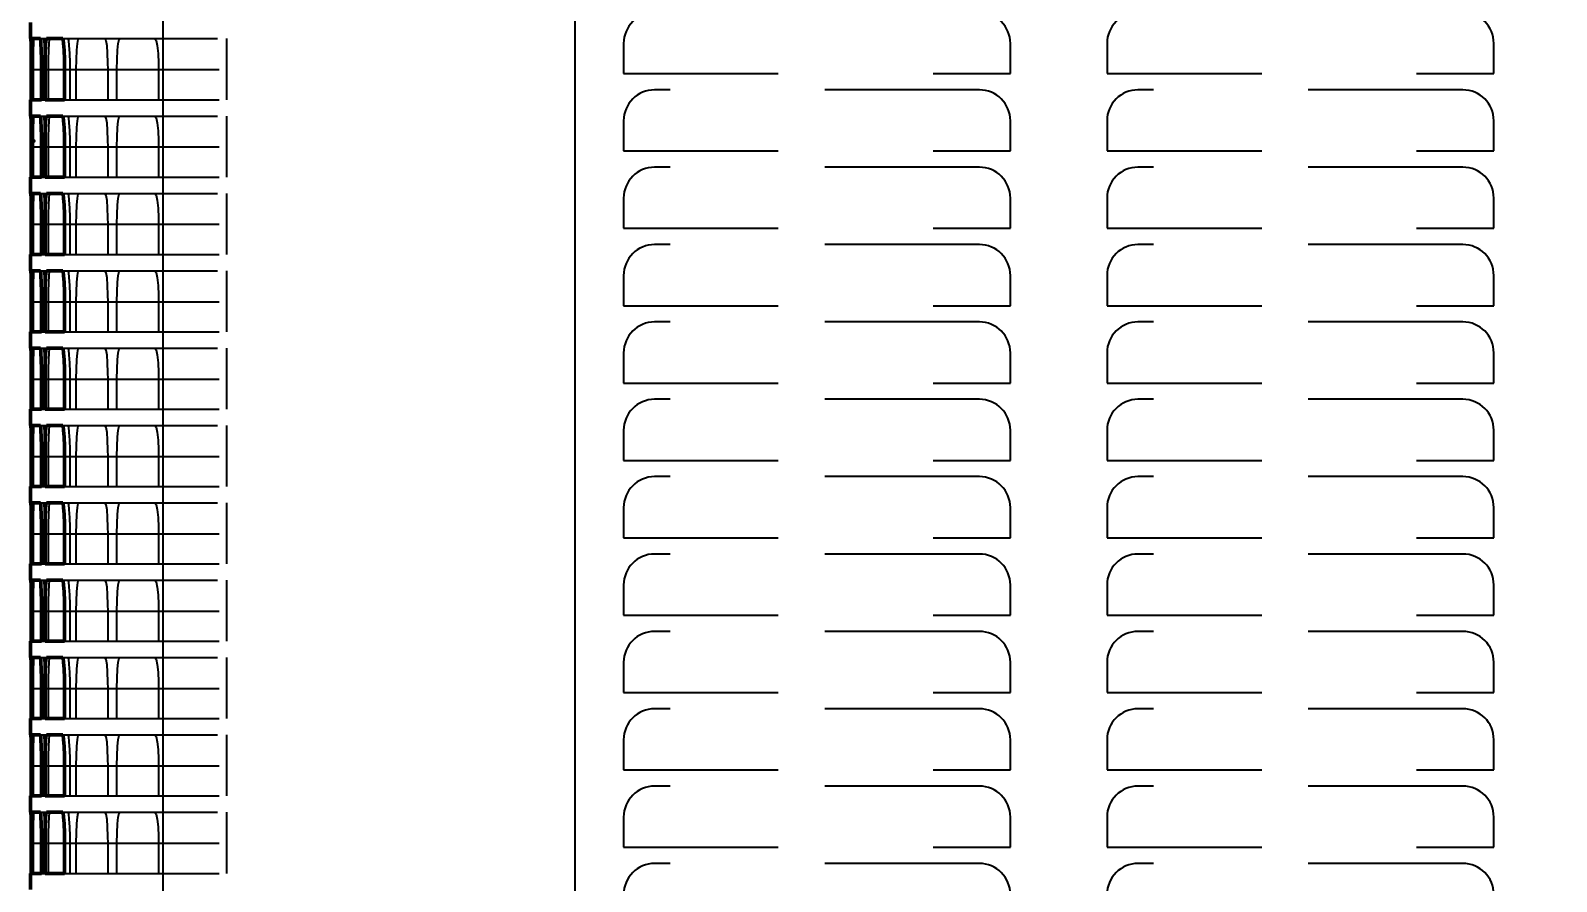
# Model space of a CAD drawing. Header units: inches. Extents: x -0.3 to 42.3, y 0 to 41.9.
# Drawn here: x -0.27 to 9.59, y 15.63 to 21.13 of the extents above; entities that cross this region are included whole.
import ezdxf

# ---------------------------------------------------------------- set-up
doc = ezdxf.new("R2010")
doc.units = ezdxf.units.IN
doc.header["$MEASUREMENT"] = 0
doc.linetypes.add('Dashed', pattern=[2, 1, -1])
for name, color, linetype, lineweight in [('2d ConnectionPoints', 7, 'Continuous', 50), ('AM_0', 7, 'Continuous', 50), ('AM_4', 3, 'Continuous', 25), ('AM_5', 3, 'Continuous', 25), ('AM_9', 6, 'Dashed', 25)]:
    doc.layers.add(name, color=color, linetype=linetype, lineweight=lineweight)
doc.dimstyles.get("Standard").update_dxf_attribs({"dimtxt": 0.18, "dimasz": 0.18, "dimexe": 0.18, "dimexo": 0.0625, "dimgap": 0.09, "dimtad": 0, "dimtih": 1, "dimtoh": 1, "dimdec": 4, "dimzin": 0, "dimdsep": 46, "dimtxsty": 'Standard', "dimcen": 0.09, "dimadec": 0, "dimazin": 0, "dimtfac": 1, "dimtdec": 4, "dimtofl": 0, "dimtmove": 0, "dimatfit": 3, "dimfxl": 1, "dimtolj": 1, "dimtzin": 0, "dimarcsym": 0})

# ---------------------------------------------------------------- blocks, each defined once
blk = doc.blocks.new('*D1')
at = {"layer": 'AM_5', "color": 0, "lineweight": -2}
for p, q in [((14.375, 41.75), (39.27, 41.75)), ((39.27, 39.75), (39.27, 27.5096)), ((39.27, 2), (39.27, 14.2404)), ((3.39, 0), (39.27, 0))]:
    blk.add_line(p, q, dxfattribs=at)
at = {"layer": 'AM_5', "color": 0}
for points in [[(39.6033, 39.75), (38.9367, 39.75), (39.27, 41.75)], [(38.9367, 2), (39.6033, 2), (39.27, 0)]]:
    blk.add_solid(points, dxfattribs=at)
at = {"layer": 'Defpoints', "color": 0}
for p in [(14.375, 41.75), (3.39, 0), (39.27, 0)]:
    blk.add_point(p, dxfattribs=at)
at = {"layer": 'AM_5', "color": 0, "insert": (39.27, 20.875), "char_height": 2, "attachment_point": 5, "rotation": 90}
blk.add_mtext('\\A1;41.75 in', dxfattribs=at)

msp = doc.modelspace()

# ---------------------------------------------------------------- linework, layer by layer
at = {"layer": '2d ConnectionPoints'}
msp.add_point((-0.25, 20.419), dxfattribs=at)
at = {"layer": 'AM_0'}
for p, q in [((-0.27, 21.186), (-0.27, 21.081)), ((-0.26742, 21.081), (-0.27, 21.081)), ((-0.20582, 21.081), (-0.25626, 21.081)), ((-0.06207, 21.081), (-0.16774, 21.081)), ((-0.26593, 20.686), (-0.26593, 20.881)), ((-0.25913, 20.881), (-0.25913, 20.686)), ((-0.19909, 20.686), (-0.19909, 20.881)), ((-0.17586, 20.881), (-0.17586, 20.686)), ((-0.05007, 20.686), (-0.05007, 20.881)), ((-0.27, 20.686), (-0.26593, 20.686)), ((-0.27, 20.686), (-0.27, 20.581)), ((-0.25913, 20.686), (-0.19909, 20.686)), ((-0.17586, 20.686), (-0.05007, 20.686)), ((-0.26742, 20.581), (-0.27, 20.581)), ((-0.20582, 20.581), (-0.25626, 20.581)), ((-0.06207, 20.581), (-0.16774, 20.581)), ((-0.26593, 20.186), (-0.26593, 20.381)), ((-0.25913, 20.381), (-0.25913, 20.186)), ((-0.19909, 20.186), (-0.19909, 20.381)), ((-0.17586, 20.381), (-0.17586, 20.186)), ((-0.05007, 20.186), (-0.05007, 20.381)), ((-0.27, 20.186), (-0.26593, 20.186)), ((-0.27, 20.186), (-0.27, 20.081)), ((-0.25913, 20.186), (-0.19909, 20.186)), ((-0.17586, 20.186), (-0.05007, 20.186)), ((-0.26742, 20.081), (-0.27, 20.081)), ((-0.20582, 20.081), (-0.25626, 20.081)), ((-0.06207, 20.081), (-0.16774, 20.081)), ((-0.26593, 19.686), (-0.26593, 19.881)), ((-0.25913, 19.881), (-0.25913, 19.686)), ((-0.19909, 19.686), (-0.19909, 19.881)), ((-0.17586, 19.881), (-0.17586, 19.686)), ((-0.05007, 19.686), (-0.05007, 19.881)), ((-0.27, 19.686), (-0.26593, 19.686)), ((-0.27, 19.686), (-0.27, 19.581)), ((-0.25913, 19.686), (-0.19909, 19.686)), ((-0.17586, 19.686), (-0.05007, 19.686)), ((-0.26742, 19.581), (-0.27, 19.581)), ((-0.20582, 19.581), (-0.25626, 19.581)), ((-0.06207, 19.581), (-0.16774, 19.581)), ((-0.26593, 19.186), (-0.26593, 19.381)), ((-0.25913, 19.381), (-0.25913, 19.186)), ((-0.19909, 19.186), (-0.19909, 19.381)), ((-0.17586, 19.381), (-0.17586, 19.186)), ((-0.05007, 19.186), (-0.05007, 19.381)), ((-0.27, 19.186), (-0.26593, 19.186)), ((-0.27, 19.186), (-0.27, 19.081)), ((-0.25913, 19.186), (-0.19909, 19.186)), ((-0.17586, 19.186), (-0.05007, 19.186)), ((-0.26742, 19.081), (-0.27, 19.081)), ((-0.20582, 19.081), (-0.25626, 19.081)), ((-0.06207, 19.081), (-0.16774, 19.081)), ((-0.26593, 18.686), (-0.26593, 18.881)), ((-0.25913, 18.881), (-0.25913, 18.686)), ((-0.19909, 18.686), (-0.19909, 18.881)), ((-0.17586, 18.881), (-0.17586, 18.686)), ((-0.05007, 18.686), (-0.05007, 18.881)), ((-0.27, 18.686), (-0.26593, 18.686)), ((-0.27, 18.686), (-0.27, 18.581)), ((-0.25913, 18.686), (-0.19909, 18.686)), ((-0.17586, 18.686), (-0.05007, 18.686)), ((-0.26742, 18.581), (-0.27, 18.581)), ((-0.20582, 18.581), (-0.25626, 18.581)), ((-0.06207, 18.581), (-0.16774, 18.581)), ((-0.26593, 18.186), (-0.26593, 18.381)), ((-0.25913, 18.381), (-0.25913, 18.186)), ((-0.19909, 18.186), (-0.19909, 18.381)), ((-0.17586, 18.381), (-0.17586, 18.186)), ((-0.05007, 18.186), (-0.05007, 18.381)), ((-0.27, 18.186), (-0.26593, 18.186)), ((-0.27, 18.186), (-0.27, 18.081)), ((-0.25913, 18.186), (-0.19909, 18.186)), ((-0.17586, 18.186), (-0.05007, 18.186)), ((-0.26742, 18.081), (-0.27, 18.081)), ((-0.20582, 18.081), (-0.25626, 18.081)), ((-0.06207, 18.081), (-0.16774, 18.081)), ((-0.26593, 17.686), (-0.26593, 17.881)), ((-0.25913, 17.881), (-0.25913, 17.686)), ((-0.19909, 17.686), (-0.19909, 17.881)), ((-0.17586, 17.881), (-0.17586, 17.686)), ((-0.05007, 17.686), (-0.05007, 17.881)), ((-0.27, 17.686), (-0.26593, 17.686)), ((-0.27, 17.686), (-0.27, 17.581)), ((-0.25913, 17.686), (-0.19909, 17.686)), ((-0.17586, 17.686), (-0.05007, 17.686)), ((-0.26742, 17.581), (-0.27, 17.581)), ((-0.20582, 17.581), (-0.25626, 17.581)), ((-0.06207, 17.581), (-0.16774, 17.581)), ((-0.26593, 17.186), (-0.26593, 17.381)), ((-0.25913, 17.381), (-0.25913, 17.186)), ((-0.19909, 17.186), (-0.19909, 17.381)), ((-0.17586, 17.381), (-0.17586, 17.186)), ((-0.05007, 17.186), (-0.05007, 17.381)), ((-0.27, 17.186), (-0.26593, 17.186)), ((-0.27, 17.186), (-0.27, 17.081)), ((-0.25913, 17.186), (-0.19909, 17.186)), ((-0.17586, 17.186), (-0.05007, 17.186)), ((-0.26742, 17.081), (-0.27, 17.081)), ((-0.20582, 17.081), (-0.25626, 17.081)), ((-0.06207, 17.081), (-0.16774, 17.081)), ((-0.26593, 16.686), (-0.26593, 16.881)), ((-0.25913, 16.881), (-0.25913, 16.686)), ((-0.19909, 16.686), (-0.19909, 16.881)), ((-0.17586, 16.881), (-0.17586, 16.686)), ((-0.05007, 16.686), (-0.05007, 16.881)), ((-0.27, 16.686), (-0.26593, 16.686)), ((-0.27, 16.686), (-0.27, 16.581)), ((-0.25913, 16.686), (-0.19909, 16.686)), ((-0.17586, 16.686), (-0.05007, 16.686)), ((-0.26742, 16.581), (-0.27, 16.581)), ((-0.20582, 16.581), (-0.25626, 16.581)), ((-0.06207, 16.581), (-0.16774, 16.581)), ((-0.26593, 16.186), (-0.26593, 16.381)), ((-0.25913, 16.381), (-0.25913, 16.186)), ((-0.19909, 16.186), (-0.19909, 16.381)), ((-0.17586, 16.381), (-0.17586, 16.186)), ((-0.05007, 16.186), (-0.05007, 16.381)), ((-0.27, 16.186), (-0.26593, 16.186)), ((-0.27, 16.186), (-0.27, 16.081)), ((-0.25913, 16.186), (-0.19909, 16.186)), ((-0.17586, 16.186), (-0.05007, 16.186)), ((-0.26742, 16.081), (-0.27, 16.081)), ((-0.20582, 16.081), (-0.25626, 16.081)), ((-0.06207, 16.081), (-0.16774, 16.081)), ((-0.26593, 15.686), (-0.26593, 15.881)), ((-0.25913, 15.881), (-0.25913, 15.686)), ((-0.19909, 15.686), (-0.19909, 15.881)), ((-0.17586, 15.881), (-0.17586, 15.686)), ((-0.05007, 15.686), (-0.05007, 15.881)), ((-0.27, 15.686), (-0.26593, 15.686)), ((-0.27, 15.686), (-0.27, 15.581)), ((-0.25913, 15.686), (-0.19909, 15.686)), ((-0.17586, 15.686), (-0.05007, 15.686))]:
    msp.add_line(p, q, dxfattribs=at)
for points in [[(-0.26593, 20.881), (-0.26603, 20.9472), (-0.26629, 21.00594), (-0.26667, 21.05059), (-0.26712, 21.07612), (-0.26742, 21.081)], [(-0.25626, 21.081), (-0.25725, 21.06972), (-0.25809, 21.03717), (-0.25871, 20.987), (-0.25906, 20.92488), (-0.25913, 20.881)], [(-0.19909, 20.881), (-0.19947, 20.94717), (-0.20059, 21.00588), (-0.20229, 21.05053), (-0.20437, 21.0761), (-0.20582, 21.081)], [(-0.16774, 21.081), (-0.17047, 21.06971), (-0.17286, 21.03711), (-0.17465, 20.98689), (-0.17567, 20.92475), (-0.17586, 20.881)], [(-0.05007, 20.881), (-0.05075, 20.94711), (-0.05272, 21.00577), (-0.05573, 21.05042), (-0.05944, 21.07604), (-0.06207, 21.081)], [(-0.26593, 20.381), (-0.26603, 20.4472), (-0.26629, 20.50594), (-0.26667, 20.55059), (-0.26712, 20.57612), (-0.26742, 20.581)], [(-0.25626, 20.581), (-0.25725, 20.56972), (-0.25809, 20.53717), (-0.25871, 20.487), (-0.25906, 20.42488), (-0.25913, 20.381)], [(-0.19909, 20.381), (-0.19947, 20.44717), (-0.20059, 20.50588), (-0.20229, 20.55053), (-0.20437, 20.5761), (-0.20582, 20.581)], [(-0.16774, 20.581), (-0.17047, 20.56971), (-0.17286, 20.53711), (-0.17465, 20.48689), (-0.17567, 20.42475), (-0.17586, 20.381)], [(-0.05007, 20.381), (-0.05075, 20.44711), (-0.05272, 20.50577), (-0.05573, 20.55042), (-0.05944, 20.57604), (-0.06207, 20.581)], [(-0.26593, 19.881), (-0.26603, 19.9472), (-0.26629, 20.00594), (-0.26667, 20.05059), (-0.26712, 20.07612), (-0.26742, 20.081)], [(-0.25626, 20.081), (-0.25725, 20.06972), (-0.25809, 20.03717), (-0.25871, 19.987), (-0.25906, 19.92488), (-0.25913, 19.881)], [(-0.19909, 19.881), (-0.19947, 19.94717), (-0.20059, 20.00588), (-0.20229, 20.05053), (-0.20437, 20.0761), (-0.20582, 20.081)], [(-0.16774, 20.081), (-0.17047, 20.06971), (-0.17286, 20.03711), (-0.17465, 19.98689), (-0.17567, 19.92475), (-0.17586, 19.881)], [(-0.05007, 19.881), (-0.05075, 19.94711), (-0.05272, 20.00577), (-0.05573, 20.05042), (-0.05944, 20.07604), (-0.06207, 20.081)], [(-0.26593, 19.381), (-0.26603, 19.4472), (-0.26629, 19.50594), (-0.26667, 19.55059), (-0.26712, 19.57612), (-0.26742, 19.581)], [(-0.25626, 19.581), (-0.25725, 19.56972), (-0.25809, 19.53717), (-0.25871, 19.487), (-0.25906, 19.42488), (-0.25913, 19.381)], [(-0.19909, 19.381), (-0.19947, 19.44717), (-0.20059, 19.50588), (-0.20229, 19.55053), (-0.20437, 19.5761), (-0.20582, 19.581)], [(-0.16774, 19.581), (-0.17047, 19.56971), (-0.17286, 19.53711), (-0.17465, 19.48689), (-0.17567, 19.42475), (-0.17586, 19.381)], [(-0.05007, 19.381), (-0.05075, 19.44711), (-0.05272, 19.50577), (-0.05573, 19.55042), (-0.05944, 19.57604), (-0.06207, 19.581)], [(-0.26593, 18.881), (-0.26603, 18.9472), (-0.26629, 19.00594), (-0.26667, 19.05059), (-0.26712, 19.07612), (-0.26742, 19.081)], [(-0.25626, 19.081), (-0.25725, 19.06972), (-0.25809, 19.03717), (-0.25871, 18.987), (-0.25906, 18.92488), (-0.25913, 18.881)], [(-0.19909, 18.881), (-0.19947, 18.94717), (-0.20059, 19.00588), (-0.20229, 19.05053), (-0.20437, 19.0761), (-0.20582, 19.081)], [(-0.16774, 19.081), (-0.17047, 19.06971), (-0.17286, 19.03711), (-0.17465, 18.98689), (-0.17567, 18.92475), (-0.17586, 18.881)], [(-0.05007, 18.881), (-0.05075, 18.94711), (-0.05272, 19.00577), (-0.05573, 19.05042), (-0.05944, 19.07604), (-0.06207, 19.081)], [(-0.26593, 18.381), (-0.26603, 18.4472), (-0.26629, 18.50594), (-0.26667, 18.55059), (-0.26712, 18.57612), (-0.26742, 18.581)], [(-0.25626, 18.581), (-0.25725, 18.56972), (-0.25809, 18.53717), (-0.25871, 18.487), (-0.25906, 18.42488), (-0.25913, 18.381)], [(-0.19909, 18.381), (-0.19947, 18.44717), (-0.20059, 18.50588), (-0.20229, 18.55053), (-0.20437, 18.5761), (-0.20582, 18.581)], [(-0.16774, 18.581), (-0.17047, 18.56971), (-0.17286, 18.53711), (-0.17465, 18.48689), (-0.17567, 18.42475), (-0.17586, 18.381)], [(-0.05007, 18.381), (-0.05075, 18.44711), (-0.05272, 18.50577), (-0.05573, 18.55042), (-0.05944, 18.57604), (-0.06207, 18.581)], [(-0.26593, 17.881), (-0.26603, 17.9472), (-0.26629, 18.00594), (-0.26667, 18.05059), (-0.26712, 18.07612), (-0.26742, 18.081)], [(-0.25626, 18.081), (-0.25725, 18.06972), (-0.25809, 18.03717), (-0.25871, 17.987), (-0.25906, 17.92488), (-0.25913, 17.881)], [(-0.19909, 17.881), (-0.19947, 17.94717), (-0.20059, 18.00588), (-0.20229, 18.05053), (-0.20437, 18.0761), (-0.20582, 18.081)], [(-0.16774, 18.081), (-0.17047, 18.06971), (-0.17286, 18.03711), (-0.17465, 17.98689), (-0.17567, 17.92475), (-0.17586, 17.881)], [(-0.05007, 17.881), (-0.05075, 17.94711), (-0.05272, 18.00577), (-0.05573, 18.05042), (-0.05944, 18.07604), (-0.06207, 18.081)], [(-0.26593, 17.381), (-0.26603, 17.4472), (-0.26629, 17.50594), (-0.26667, 17.55059), (-0.26712, 17.57612), (-0.26742, 17.581)], [(-0.25626, 17.581), (-0.25725, 17.56972), (-0.25809, 17.53717), (-0.25871, 17.487), (-0.25906, 17.42488), (-0.25913, 17.381)], [(-0.19909, 17.381), (-0.19947, 17.44717), (-0.20059, 17.50588), (-0.20229, 17.55053), (-0.20437, 17.5761), (-0.20582, 17.581)], [(-0.16774, 17.581), (-0.17047, 17.56971), (-0.17286, 17.53711), (-0.17465, 17.48689), (-0.17567, 17.42475), (-0.17586, 17.381)], [(-0.05007, 17.381), (-0.05075, 17.44711), (-0.05272, 17.50577), (-0.05573, 17.55042), (-0.05944, 17.57604), (-0.06207, 17.581)], [(-0.26593, 16.881), (-0.26603, 16.9472), (-0.26629, 17.00594), (-0.26667, 17.05059), (-0.26712, 17.07612), (-0.26742, 17.081)], [(-0.25626, 17.081), (-0.25725, 17.06972), (-0.25809, 17.03717), (-0.25871, 16.987), (-0.25906, 16.92488), (-0.25913, 16.881)], [(-0.19909, 16.881), (-0.19947, 16.94717), (-0.20059, 17.00588), (-0.20229, 17.05053), (-0.20437, 17.0761), (-0.20582, 17.081)], [(-0.16774, 17.081), (-0.17047, 17.06971), (-0.17286, 17.03711), (-0.17465, 16.98689), (-0.17567, 16.92475), (-0.17586, 16.881)], [(-0.05007, 16.881), (-0.05075, 16.94711), (-0.05272, 17.00577), (-0.05573, 17.05042), (-0.05944, 17.07604), (-0.06207, 17.081)], [(-0.26593, 16.381), (-0.26603, 16.4472), (-0.26629, 16.50594), (-0.26667, 16.55059), (-0.26712, 16.57612), (-0.26742, 16.581)], [(-0.25626, 16.581), (-0.25725, 16.56972), (-0.25809, 16.53717), (-0.25871, 16.487), (-0.25906, 16.42488), (-0.25913, 16.381)], [(-0.19909, 16.381), (-0.19947, 16.44717), (-0.20059, 16.50588), (-0.20229, 16.55053), (-0.20437, 16.5761), (-0.20582, 16.581)], [(-0.16774, 16.581), (-0.17047, 16.56971), (-0.17286, 16.53711), (-0.17465, 16.48689), (-0.17567, 16.42475), (-0.17586, 16.381)], [(-0.05007, 16.381), (-0.05075, 16.44711), (-0.05272, 16.50577), (-0.05573, 16.55042), (-0.05944, 16.57604), (-0.06207, 16.581)], [(-0.26593, 15.881), (-0.26603, 15.9472), (-0.26629, 16.00594), (-0.26667, 16.05059), (-0.26712, 16.07612), (-0.26742, 16.081)], [(-0.25626, 16.081), (-0.25725, 16.06972), (-0.25809, 16.03717), (-0.25871, 15.987), (-0.25906, 15.92488), (-0.25913, 15.881)], [(-0.19909, 15.881), (-0.19947, 15.94717), (-0.20059, 16.00588), (-0.20229, 16.05053), (-0.20437, 16.0761), (-0.20582, 16.081)], [(-0.16774, 16.081), (-0.17047, 16.06971), (-0.17286, 16.03711), (-0.17465, 15.98689), (-0.17567, 15.92475), (-0.17586, 15.881)], [(-0.05007, 15.881), (-0.05075, 15.94711), (-0.05272, 16.00577), (-0.05573, 16.05042), (-0.05944, 16.07604), (-0.06207, 16.081)]]:
    msp.add_lwpolyline(points, dxfattribs=at)
at = {"layer": 'AM_4'}
for p, q in [((0.58584, 41.15), (0.58584, 14.69)), ((3.2489, 41.15), (3.2489, 14.69)), ((-0.25913, 20.881), (-0.19909, 20.881)), ((-0.17586, 20.881), (-0.05007, 20.881)), ((-0.25913, 20.381), (-0.19909, 20.381)), ((-0.17586, 20.381), (-0.05007, 20.381)), ((-0.25913, 19.881), (-0.19909, 19.881)), ((-0.17586, 19.881), (-0.05007, 19.881)), ((-0.25913, 19.381), (-0.19909, 19.381)), ((-0.17586, 19.381), (-0.05007, 19.381)), ((-0.25913, 18.881), (-0.19909, 18.881)), ((-0.17586, 18.881), (-0.05007, 18.881)), ((-0.25913, 18.381), (-0.19909, 18.381)), ((-0.17586, 18.381), (-0.05007, 18.381)), ((-0.25913, 17.881), (-0.19909, 17.881)), ((-0.17586, 17.881), (-0.05007, 17.881)), ((-0.25913, 17.381), (-0.19909, 17.381)), ((-0.17586, 17.381), (-0.05007, 17.381)), ((-0.25913, 16.881), (-0.19909, 16.881)), ((-0.17586, 16.881), (-0.05007, 16.881)), ((-0.25913, 16.381), (-0.19909, 16.381)), ((-0.17586, 16.381), (-0.05007, 16.381)), ((-0.25913, 15.881), (-0.19909, 15.881)), ((-0.17586, 15.881), (-0.05007, 15.881))]:
    msp.add_line(p, q, dxfattribs=at)
at = {"layer": 'AM_9'}
for p, q in [((3.2489, 41.15), (3.2489, 1.69)), ((-0.26742, 21.081), (-0.25626, 21.081)), ((-0.20582, 21.081), (-0.16774, 21.081)), ((-0.06207, 21.081), (1, 21.081)), ((1, 20.686), (1, 21.081)), ((3.564, 21.05), (3.564, 20.855)), ((6.064, 20.855), (6.064, 21.05)), ((6.689, 21.05), (6.689, 20.855)), ((9.189, 20.855), (9.189, 21.05)), ((-0.26593, 20.881), (-0.25913, 20.881)), ((-0.26035, 20.881), (-0.26035, 20.686)), ((-0.25075, 20.686), (-0.25075, 20.881)), ((-0.19909, 20.881), (-0.17586, 20.881)), ((-0.17953, 20.881), (-0.17953, 20.686)), ((-0.15351, 20.686), (-0.15351, 20.881)), ((-0.05007, 20.881), (1, 20.881)), ((-0.01649, 20.881), (-0.01649, 20.686)), ((0.026, 20.686), (0.026, 20.881)), ((0.22909, 20.881), (0.22909, 20.686)), ((0.28815, 20.686), (0.28815, 20.881)), ((0.55774, 20.881), (0.55774, 20.686)), ((3.564, 20.855), (6.064, 20.855)), ((6.689, 20.855), (9.189, 20.855)), ((5.864, 20.75), (3.764, 20.75)), ((8.989, 20.75), (6.889, 20.75)), ((-0.26593, 20.686), (-0.25913, 20.686)), ((-0.19909, 20.686), (-0.17586, 20.686)), ((-0.05007, 20.686), (1, 20.686)), ((-0.26742, 20.581), (-0.25626, 20.581)), ((-0.20582, 20.581), (-0.16774, 20.581)), ((-0.06207, 20.581), (1, 20.581)), ((1, 20.186), (1, 20.581)), ((3.564, 20.55), (3.564, 20.355)), ((6.064, 20.355), (6.064, 20.55)), ((6.689, 20.55), (6.689, 20.355)), ((9.189, 20.355), (9.189, 20.55)), ((-0.26593, 20.381), (-0.25913, 20.381)), ((-0.26035, 20.381), (-0.26035, 20.186)), ((-0.25075, 20.186), (-0.25075, 20.381)), ((-0.19909, 20.381), (-0.17586, 20.381)), ((-0.17953, 20.381), (-0.17953, 20.186)), ((-0.15351, 20.186), (-0.15351, 20.381)), ((-0.05007, 20.381), (1, 20.381)), ((-0.01649, 20.381), (-0.01649, 20.186)), ((0.026, 20.186), (0.026, 20.381)), ((0.22909, 20.381), (0.22909, 20.186)), ((0.28815, 20.186), (0.28815, 20.381)), ((0.55774, 20.381), (0.55774, 20.186)), ((3.564, 20.355), (6.064, 20.355)), ((6.689, 20.355), (9.189, 20.355)), ((5.864, 20.25), (3.764, 20.25)), ((8.989, 20.25), (6.889, 20.25)), ((-0.26593, 20.186), (-0.25913, 20.186)), ((-0.19909, 20.186), (-0.17586, 20.186)), ((-0.05007, 20.186), (1, 20.186)), ((-0.26742, 20.081), (-0.25626, 20.081)), ((-0.20582, 20.081), (-0.16774, 20.081)), ((-0.06207, 20.081), (1, 20.081)), ((1, 19.686), (1, 20.081)), ((3.564, 20.05), (3.564, 19.855)), ((6.064, 19.855), (6.064, 20.05)), ((6.689, 20.05), (6.689, 19.855)), ((9.189, 19.855), (9.189, 20.05)), ((-0.26593, 19.881), (-0.25913, 19.881)), ((-0.26035, 19.881), (-0.26035, 19.686)), ((-0.25075, 19.686), (-0.25075, 19.881)), ((-0.19909, 19.881), (-0.17586, 19.881)), ((-0.17953, 19.881), (-0.17953, 19.686)), ((-0.15351, 19.686), (-0.15351, 19.881)), ((-0.05007, 19.881), (1, 19.881)), ((-0.01649, 19.881), (-0.01649, 19.686)), ((0.026, 19.686), (0.026, 19.881)), ((0.22909, 19.881), (0.22909, 19.686)), ((0.28815, 19.686), (0.28815, 19.881)), ((0.55774, 19.881), (0.55774, 19.686)), ((3.564, 19.855), (6.064, 19.855)), ((6.689, 19.855), (9.189, 19.855)), ((5.864, 19.75), (3.764, 19.75)), ((8.989, 19.75), (6.889, 19.75)), ((-0.26593, 19.686), (-0.25913, 19.686)), ((-0.19909, 19.686), (-0.17586, 19.686)), ((-0.05007, 19.686), (1, 19.686)), ((-0.26742, 19.581), (-0.25626, 19.581)), ((-0.20582, 19.581), (-0.16774, 19.581)), ((-0.06207, 19.581), (1, 19.581)), ((1, 19.186), (1, 19.581)), ((3.564, 19.55), (3.564, 19.355)), ((6.064, 19.355), (6.064, 19.55)), ((6.689, 19.55), (6.689, 19.355)), ((9.189, 19.355), (9.189, 19.55)), ((-0.26593, 19.381), (-0.25913, 19.381)), ((-0.26035, 19.381), (-0.26035, 19.186)), ((-0.25075, 19.186), (-0.25075, 19.381)), ((-0.19909, 19.381), (-0.17586, 19.381)), ((-0.17953, 19.381), (-0.17953, 19.186)), ((-0.15351, 19.186), (-0.15351, 19.381)), ((-0.05007, 19.381), (1, 19.381)), ((-0.01649, 19.381), (-0.01649, 19.186)), ((0.026, 19.186), (0.026, 19.381)), ((0.22909, 19.381), (0.22909, 19.186)), ((0.28815, 19.186), (0.28815, 19.381)), ((0.55774, 19.381), (0.55774, 19.186)), ((3.564, 19.355), (6.064, 19.355)), ((6.689, 19.355), (9.189, 19.355)), ((5.864, 19.25), (3.764, 19.25)), ((8.989, 19.25), (6.889, 19.25)), ((-0.26593, 19.186), (-0.25913, 19.186)), ((-0.19909, 19.186), (-0.17586, 19.186)), ((-0.05007, 19.186), (1, 19.186)), ((-0.26742, 19.081), (-0.25626, 19.081)), ((-0.20582, 19.081), (-0.16774, 19.081)), ((-0.06207, 19.081), (1, 19.081)), ((1, 18.686), (1, 19.081)), ((3.564, 19.05), (3.564, 18.855)), ((6.064, 18.855), (6.064, 19.05)), ((6.689, 19.05), (6.689, 18.855)), ((9.189, 18.855), (9.189, 19.05)), ((-0.26593, 18.881), (-0.25913, 18.881)), ((-0.26035, 18.881), (-0.26035, 18.686)), ((-0.25075, 18.686), (-0.25075, 18.881)), ((-0.19909, 18.881), (-0.17586, 18.881)), ((-0.17953, 18.881), (-0.17953, 18.686)), ((-0.15351, 18.686), (-0.15351, 18.881)), ((-0.05007, 18.881), (1, 18.881)), ((-0.01649, 18.881), (-0.01649, 18.686)), ((0.026, 18.686), (0.026, 18.881)), ((0.22909, 18.881), (0.22909, 18.686)), ((0.28815, 18.686), (0.28815, 18.881)), ((0.55774, 18.881), (0.55774, 18.686)), ((3.564, 18.855), (6.064, 18.855)), ((6.689, 18.855), (9.189, 18.855)), ((5.864, 18.75), (3.764, 18.75)), ((8.989, 18.75), (6.889, 18.75)), ((-0.26593, 18.686), (-0.25913, 18.686)), ((-0.19909, 18.686), (-0.17586, 18.686)), ((-0.05007, 18.686), (1, 18.686)), ((-0.26742, 18.581), (-0.25626, 18.581)), ((-0.20582, 18.581), (-0.16774, 18.581)), ((-0.06207, 18.581), (1, 18.581)), ((1, 18.186), (1, 18.581)), ((3.564, 18.55), (3.564, 18.355)), ((6.064, 18.355), (6.064, 18.55)), ((6.689, 18.55), (6.689, 18.355)), ((9.189, 18.355), (9.189, 18.55)), ((-0.26593, 18.381), (-0.25913, 18.381)), ((-0.26035, 18.381), (-0.26035, 18.186)), ((-0.25075, 18.186), (-0.25075, 18.381)), ((-0.19909, 18.381), (-0.17586, 18.381)), ((-0.17953, 18.381), (-0.17953, 18.186)), ((-0.15351, 18.186), (-0.15351, 18.381)), ((-0.05007, 18.381), (1, 18.381)), ((-0.01649, 18.381), (-0.01649, 18.186)), ((0.026, 18.186), (0.026, 18.381)), ((0.22909, 18.381), (0.22909, 18.186)), ((0.28815, 18.186), (0.28815, 18.381)), ((0.55774, 18.381), (0.55774, 18.186)), ((3.564, 18.355), (6.064, 18.355)), ((6.689, 18.355), (9.189, 18.355)), ((5.864, 18.25), (3.764, 18.25)), ((8.989, 18.25), (6.889, 18.25)), ((-0.26593, 18.186), (-0.25913, 18.186)), ((-0.19909, 18.186), (-0.17586, 18.186)), ((-0.05007, 18.186), (1, 18.186)), ((-0.26742, 18.081), (-0.25626, 18.081)), ((-0.20582, 18.081), (-0.16774, 18.081)), ((-0.06207, 18.081), (1, 18.081)), ((1, 17.686), (1, 18.081)), ((3.564, 18.05), (3.564, 17.855)), ((6.064, 17.855), (6.064, 18.05)), ((6.689, 18.05), (6.689, 17.855)), ((9.189, 17.855), (9.189, 18.05)), ((-0.26593, 17.881), (-0.25913, 17.881)), ((-0.26035, 17.881), (-0.26035, 17.686)), ((-0.25075, 17.686), (-0.25075, 17.881)), ((-0.19909, 17.881), (-0.17586, 17.881)), ((-0.17953, 17.881), (-0.17953, 17.686)), ((-0.15351, 17.686), (-0.15351, 17.881)), ((-0.05007, 17.881), (1, 17.881)), ((-0.01649, 17.881), (-0.01649, 17.686)), ((0.026, 17.686), (0.026, 17.881)), ((0.22909, 17.881), (0.22909, 17.686)), ((0.28815, 17.686), (0.28815, 17.881)), ((0.55774, 17.881), (0.55774, 17.686)), ((3.564, 17.855), (6.064, 17.855)), ((6.689, 17.855), (9.189, 17.855)), ((-0.26593, 17.686), (-0.25913, 17.686)), ((-0.19909, 17.686), (-0.17586, 17.686)), ((-0.05007, 17.686), (1, 17.686)), ((5.864, 17.75), (3.764, 17.75)), ((8.989, 17.75), (6.889, 17.75)), ((-0.26742, 17.581), (-0.25626, 17.581)), ((-0.20582, 17.581), (-0.16774, 17.581)), ((-0.06207, 17.581), (1, 17.581)), ((1, 17.186), (1, 17.581)), ((3.564, 17.55), (3.564, 17.355)), ((6.064, 17.355), (6.064, 17.55)), ((6.689, 17.55), (6.689, 17.355)), ((9.189, 17.355), (9.189, 17.55)), ((-0.26593, 17.381), (-0.25913, 17.381)), ((-0.26035, 17.381), (-0.26035, 17.186)), ((-0.25075, 17.186), (-0.25075, 17.381)), ((-0.19909, 17.381), (-0.17586, 17.381)), ((-0.17953, 17.381), (-0.17953, 17.186)), ((-0.15351, 17.186), (-0.15351, 17.381)), ((-0.05007, 17.381), (1, 17.381)), ((-0.01649, 17.381), (-0.01649, 17.186)), ((0.026, 17.186), (0.026, 17.381)), ((0.22909, 17.381), (0.22909, 17.186)), ((0.28815, 17.186), (0.28815, 17.381)), ((0.55774, 17.381), (0.55774, 17.186)), ((3.564, 17.355), (6.064, 17.355)), ((6.689, 17.355), (9.189, 17.355)), ((-0.26593, 17.186), (-0.25913, 17.186)), ((-0.19909, 17.186), (-0.17586, 17.186)), ((-0.05007, 17.186), (1, 17.186)), ((5.864, 17.25), (3.764, 17.25)), ((8.989, 17.25), (6.889, 17.25)), ((-0.26742, 17.081), (-0.25626, 17.081)), ((-0.20582, 17.081), (-0.16774, 17.081)), ((-0.06207, 17.081), (1, 17.081)), ((1, 16.686), (1, 17.081)), ((3.564, 17.05), (3.564, 16.855)), ((6.064, 16.855), (6.064, 17.05)), ((6.689, 17.05), (6.689, 16.855)), ((9.189, 16.855), (9.189, 17.05)), ((-0.26593, 16.881), (-0.25913, 16.881)), ((-0.26035, 16.881), (-0.26035, 16.686)), ((-0.25075, 16.686), (-0.25075, 16.881)), ((-0.19909, 16.881), (-0.17586, 16.881)), ((-0.17953, 16.881), (-0.17953, 16.686)), ((-0.15351, 16.686), (-0.15351, 16.881)), ((-0.05007, 16.881), (1, 16.881)), ((-0.01649, 16.881), (-0.01649, 16.686)), ((0.026, 16.686), (0.026, 16.881)), ((0.22909, 16.881), (0.22909, 16.686)), ((0.28815, 16.686), (0.28815, 16.881)), ((0.55774, 16.881), (0.55774, 16.686)), ((3.564, 16.855), (6.064, 16.855)), ((6.689, 16.855), (9.189, 16.855)), ((-0.26593, 16.686), (-0.25913, 16.686)), ((-0.19909, 16.686), (-0.17586, 16.686)), ((-0.05007, 16.686), (1, 16.686)), ((5.864, 16.75), (3.764, 16.75)), ((8.989, 16.75), (6.889, 16.75)), ((-0.26742, 16.581), (-0.25626, 16.581)), ((-0.20582, 16.581), (-0.16774, 16.581)), ((-0.06207, 16.581), (1, 16.581)), ((1, 16.186), (1, 16.581)), ((3.564, 16.55), (3.564, 16.355)), ((6.064, 16.355), (6.064, 16.55)), ((6.689, 16.55), (6.689, 16.355)), ((9.189, 16.355), (9.189, 16.55)), ((-0.26593, 16.381), (-0.25913, 16.381)), ((-0.26035, 16.381), (-0.26035, 16.186)), ((-0.25075, 16.186), (-0.25075, 16.381)), ((-0.19909, 16.381), (-0.17586, 16.381)), ((-0.17953, 16.381), (-0.17953, 16.186)), ((-0.15351, 16.186), (-0.15351, 16.381)), ((-0.05007, 16.381), (1, 16.381)), ((-0.01649, 16.381), (-0.01649, 16.186)), ((0.026, 16.186), (0.026, 16.381)), ((0.22909, 16.381), (0.22909, 16.186)), ((0.28815, 16.186), (0.28815, 16.381)), ((0.55774, 16.381), (0.55774, 16.186)), ((3.564, 16.355), (6.064, 16.355)), ((6.689, 16.355), (9.189, 16.355)), ((-0.26593, 16.186), (-0.25913, 16.186)), ((-0.19909, 16.186), (-0.17586, 16.186)), ((-0.05007, 16.186), (1, 16.186)), ((5.864, 16.25), (3.764, 16.25)), ((8.989, 16.25), (6.889, 16.25)), ((-0.26742, 16.081), (-0.25626, 16.081)), ((-0.20582, 16.081), (-0.16774, 16.081)), ((-0.06207, 16.081), (1, 16.081)), ((1, 15.686), (1, 16.081)), ((3.564, 16.05), (3.564, 15.855)), ((6.064, 15.855), (6.064, 16.05)), ((6.689, 16.05), (6.689, 15.855)), ((9.189, 15.855), (9.189, 16.05)), ((-0.26593, 15.881), (-0.25913, 15.881)), ((-0.26035, 15.881), (-0.26035, 15.686)), ((-0.25075, 15.686), (-0.25075, 15.881)), ((-0.19909, 15.881), (-0.17586, 15.881)), ((-0.17953, 15.881), (-0.17953, 15.686)), ((-0.15351, 15.686), (-0.15351, 15.881)), ((-0.05007, 15.881), (1, 15.881)), ((-0.01649, 15.881), (-0.01649, 15.686)), ((0.026, 15.686), (0.026, 15.881)), ((0.22909, 15.881), (0.22909, 15.686)), ((0.28815, 15.686), (0.28815, 15.881)), ((0.55774, 15.881), (0.55774, 15.686)), ((3.564, 15.855), (6.064, 15.855)), ((6.689, 15.855), (9.189, 15.855)), ((-0.26593, 15.686), (-0.25913, 15.686)), ((-0.19909, 15.686), (-0.17586, 15.686)), ((-0.05007, 15.686), (1, 15.686)), ((5.864, 15.75), (3.764, 15.75)), ((8.989, 15.75), (6.889, 15.75))]:
    msp.add_line(p, q, dxfattribs=at)
for points in [[(-0.26273, 21.081), (-0.26198, 21.06972), (-0.26128, 21.03717), (-0.26073, 20.987), (-0.26041, 20.92489), (-0.26035, 20.881)], [(-0.25075, 20.881), (-0.25055, 20.94719), (-0.24996, 21.00592), (-0.24902, 21.05057), (-0.24784, 21.07611), (-0.24699, 21.081)], [(-0.18716, 21.081), (-0.18467, 21.06971), (-0.18243, 21.03712), (-0.18071, 20.9869), (-0.17972, 20.92476), (-0.17953, 20.881)], [(-0.15351, 20.881), (-0.15301, 20.94715), (-0.15156, 21.00585), (-0.14931, 21.0505), (-0.1465, 21.07608), (-0.14448, 21.081)], [(-0.0294, 21.081), (-0.02516, 21.06969), (-0.02136, 21.03702), (-0.01846, 20.9867), (-0.01681, 20.92451), (-0.01649, 20.881)], [(0.026, 20.881), (0.0268, 20.94708), (0.0291, 21.0057), (0.03265, 21.05035), (0.0371, 21.07601), (0.0403, 21.081)], [(0.21089, 21.081), (0.21689, 21.06965), (0.22225, 21.03686), (0.22634, 20.98638), (0.22866, 20.92412), (0.22909, 20.881)], [(0.28815, 20.881), (0.28924, 20.94697), (0.29239, 21.0055), (0.29725, 21.05014), (0.30334, 21.07592), (0.30776, 21.081)], [(0.5342, 21.081), (0.54199, 21.0696), (0.54894, 21.03665), (0.55421, 20.98596), (0.55719, 20.92359), (0.55774, 20.881)], [(-0.26273, 20.581), (-0.26198, 20.56972), (-0.26128, 20.53717), (-0.26073, 20.487), (-0.26041, 20.42489), (-0.26035, 20.381)], [(-0.25075, 20.381), (-0.25055, 20.44719), (-0.24996, 20.50592), (-0.24902, 20.55057), (-0.24784, 20.57611), (-0.24699, 20.581)], [(-0.18716, 20.581), (-0.18467, 20.56971), (-0.18243, 20.53712), (-0.18071, 20.4869), (-0.17972, 20.42476), (-0.17953, 20.381)], [(-0.15351, 20.381), (-0.15301, 20.44715), (-0.15156, 20.50585), (-0.14931, 20.5505), (-0.1465, 20.57608), (-0.14448, 20.581)], [(-0.0294, 20.581), (-0.02516, 20.56969), (-0.02136, 20.53702), (-0.01846, 20.4867), (-0.01681, 20.42451), (-0.01649, 20.381)], [(0.026, 20.381), (0.0268, 20.44708), (0.0291, 20.5057), (0.03265, 20.55035), (0.0371, 20.57601), (0.0403, 20.581)], [(0.21089, 20.581), (0.21689, 20.56965), (0.22225, 20.53686), (0.22634, 20.48638), (0.22866, 20.42412), (0.22909, 20.381)], [(0.28815, 20.381), (0.28924, 20.44697), (0.29239, 20.5055), (0.29725, 20.55014), (0.30334, 20.57592), (0.30776, 20.581)], [(0.5342, 20.581), (0.54199, 20.5696), (0.54894, 20.53665), (0.55421, 20.48596), (0.55719, 20.42359), (0.55774, 20.381)], [(-0.26273, 20.081), (-0.26198, 20.06972), (-0.26128, 20.03717), (-0.26073, 19.987), (-0.26041, 19.92489), (-0.26035, 19.881)], [(-0.25075, 19.881), (-0.25055, 19.94719), (-0.24996, 20.00592), (-0.24902, 20.05057), (-0.24784, 20.07611), (-0.24699, 20.081)], [(-0.18716, 20.081), (-0.18467, 20.06971), (-0.18243, 20.03712), (-0.18071, 19.9869), (-0.17972, 19.92476), (-0.17953, 19.881)], [(-0.15351, 19.881), (-0.15301, 19.94715), (-0.15156, 20.00585), (-0.14931, 20.0505), (-0.1465, 20.07608), (-0.14448, 20.081)], [(-0.0294, 20.081), (-0.02516, 20.06969), (-0.02136, 20.03702), (-0.01846, 19.9867), (-0.01681, 19.92451), (-0.01649, 19.881)], [(0.026, 19.881), (0.0268, 19.94708), (0.0291, 20.0057), (0.03265, 20.05035), (0.0371, 20.07601), (0.0403, 20.081)], [(0.21089, 20.081), (0.21689, 20.06965), (0.22225, 20.03686), (0.22634, 19.98638), (0.22866, 19.92412), (0.22909, 19.881)], [(0.28815, 19.881), (0.28924, 19.94697), (0.29239, 20.0055), (0.29725, 20.05014), (0.30334, 20.07592), (0.30776, 20.081)], [(0.5342, 20.081), (0.54199, 20.0696), (0.54894, 20.03665), (0.55421, 19.98596), (0.55719, 19.92359), (0.55774, 19.881)], [(-0.26273, 19.581), (-0.26198, 19.56972), (-0.26128, 19.53717), (-0.26073, 19.487), (-0.26041, 19.42489), (-0.26035, 19.381)], [(-0.25075, 19.381), (-0.25055, 19.44719), (-0.24996, 19.50592), (-0.24902, 19.55057), (-0.24784, 19.57611), (-0.24699, 19.581)], [(-0.18716, 19.581), (-0.18467, 19.56971), (-0.18243, 19.53712), (-0.18071, 19.4869), (-0.17972, 19.42476), (-0.17953, 19.381)], [(-0.15351, 19.381), (-0.15301, 19.44715), (-0.15156, 19.50585), (-0.14931, 19.5505), (-0.1465, 19.57608), (-0.14448, 19.581)], [(-0.0294, 19.581), (-0.02516, 19.56969), (-0.02136, 19.53702), (-0.01846, 19.4867), (-0.01681, 19.42451), (-0.01649, 19.381)], [(0.026, 19.381), (0.0268, 19.44708), (0.0291, 19.5057), (0.03265, 19.55035), (0.0371, 19.57601), (0.0403, 19.581)], [(0.21089, 19.581), (0.21689, 19.56965), (0.22225, 19.53686), (0.22634, 19.48638), (0.22866, 19.42412), (0.22909, 19.381)], [(0.28815, 19.381), (0.28924, 19.44697), (0.29239, 19.5055), (0.29725, 19.55014), (0.30334, 19.57592), (0.30776, 19.581)], [(0.5342, 19.581), (0.54199, 19.5696), (0.54894, 19.53665), (0.55421, 19.48596), (0.55719, 19.42359), (0.55774, 19.381)], [(-0.26273, 19.081), (-0.26198, 19.06972), (-0.26128, 19.03717), (-0.26073, 18.987), (-0.26041, 18.92489), (-0.26035, 18.881)], [(-0.25075, 18.881), (-0.25055, 18.94719), (-0.24996, 19.00592), (-0.24902, 19.05057), (-0.24784, 19.07611), (-0.24699, 19.081)], [(-0.18716, 19.081), (-0.18467, 19.06971), (-0.18243, 19.03712), (-0.18071, 18.9869), (-0.17972, 18.92476), (-0.17953, 18.881)], [(-0.15351, 18.881), (-0.15301, 18.94715), (-0.15156, 19.00585), (-0.14931, 19.0505), (-0.1465, 19.07608), (-0.14448, 19.081)], [(-0.0294, 19.081), (-0.02516, 19.06969), (-0.02136, 19.03702), (-0.01846, 18.9867), (-0.01681, 18.92451), (-0.01649, 18.881)], [(0.026, 18.881), (0.0268, 18.94708), (0.0291, 19.0057), (0.03265, 19.05035), (0.0371, 19.07601), (0.0403, 19.081)], [(0.21089, 19.081), (0.21689, 19.06965), (0.22225, 19.03686), (0.22634, 18.98638), (0.22866, 18.92412), (0.22909, 18.881)], [(0.28815, 18.881), (0.28924, 18.94697), (0.29239, 19.0055), (0.29725, 19.05014), (0.30334, 19.07592), (0.30776, 19.081)], [(0.5342, 19.081), (0.54199, 19.0696), (0.54894, 19.03665), (0.55421, 18.98596), (0.55719, 18.92359), (0.55774, 18.881)], [(-0.26273, 18.581), (-0.26198, 18.56972), (-0.26128, 18.53717), (-0.26073, 18.487), (-0.26041, 18.42489), (-0.26035, 18.381)], [(-0.25075, 18.381), (-0.25055, 18.44719), (-0.24996, 18.50592), (-0.24902, 18.55057), (-0.24784, 18.57611), (-0.24699, 18.581)], [(-0.18716, 18.581), (-0.18467, 18.56971), (-0.18243, 18.53712), (-0.18071, 18.4869), (-0.17972, 18.42476), (-0.17953, 18.381)], [(-0.15351, 18.381), (-0.15301, 18.44715), (-0.15156, 18.50585), (-0.14931, 18.5505), (-0.1465, 18.57608), (-0.14448, 18.581)], [(-0.0294, 18.581), (-0.02516, 18.56969), (-0.02136, 18.53702), (-0.01846, 18.4867), (-0.01681, 18.42451), (-0.01649, 18.381)], [(0.026, 18.381), (0.0268, 18.44708), (0.0291, 18.5057), (0.03265, 18.55035), (0.0371, 18.57601), (0.0403, 18.581)], [(0.21089, 18.581), (0.21689, 18.56965), (0.22225, 18.53686), (0.22634, 18.48638), (0.22866, 18.42412), (0.22909, 18.381)], [(0.28815, 18.381), (0.28924, 18.44697), (0.29239, 18.5055), (0.29725, 18.55014), (0.30334, 18.57592), (0.30776, 18.581)], [(0.5342, 18.581), (0.54199, 18.5696), (0.54894, 18.53665), (0.55421, 18.48596), (0.55719, 18.42359), (0.55774, 18.381)], [(-0.26273, 18.081), (-0.26198, 18.06972), (-0.26128, 18.03717), (-0.26073, 17.987), (-0.26041, 17.92489), (-0.26035, 17.881)], [(-0.25075, 17.881), (-0.25055, 17.94719), (-0.24996, 18.00592), (-0.24902, 18.05057), (-0.24784, 18.07611), (-0.24699, 18.081)], [(-0.18716, 18.081), (-0.18467, 18.06971), (-0.18243, 18.03712), (-0.18071, 17.9869), (-0.17972, 17.92476), (-0.17953, 17.881)], [(-0.15351, 17.881), (-0.15301, 17.94715), (-0.15156, 18.00585), (-0.14931, 18.0505), (-0.1465, 18.07608), (-0.14448, 18.081)], [(-0.0294, 18.081), (-0.02516, 18.06969), (-0.02136, 18.03702), (-0.01846, 17.9867), (-0.01681, 17.92451), (-0.01649, 17.881)], [(0.026, 17.881), (0.0268, 17.94708), (0.0291, 18.0057), (0.03265, 18.05035), (0.0371, 18.07601), (0.0403, 18.081)], [(0.21089, 18.081), (0.21689, 18.06965), (0.22225, 18.03686), (0.22634, 17.98638), (0.22866, 17.92412), (0.22909, 17.881)], [(0.28815, 17.881), (0.28924, 17.94697), (0.29239, 18.0055), (0.29725, 18.05014), (0.30334, 18.07592), (0.30776, 18.081)], [(0.5342, 18.081), (0.54199, 18.0696), (0.54894, 18.03665), (0.55421, 17.98596), (0.55719, 17.92359), (0.55774, 17.881)], [(-0.26273, 17.581), (-0.26198, 17.56972), (-0.26128, 17.53717), (-0.26073, 17.487), (-0.26041, 17.42489), (-0.26035, 17.381)], [(-0.25075, 17.381), (-0.25055, 17.44719), (-0.24996, 17.50592), (-0.24902, 17.55057), (-0.24784, 17.57611), (-0.24699, 17.581)], [(-0.18716, 17.581), (-0.18467, 17.56971), (-0.18243, 17.53712), (-0.18071, 17.4869), (-0.17972, 17.42476), (-0.17953, 17.381)], [(-0.15351, 17.381), (-0.15301, 17.44715), (-0.15156, 17.50585), (-0.14931, 17.5505), (-0.1465, 17.57608), (-0.14448, 17.581)], [(-0.0294, 17.581), (-0.02516, 17.56969), (-0.02136, 17.53702), (-0.01846, 17.4867), (-0.01681, 17.42451), (-0.01649, 17.381)], [(0.026, 17.381), (0.0268, 17.44708), (0.0291, 17.5057), (0.03265, 17.55035), (0.0371, 17.57601), (0.0403, 17.581)], [(0.21089, 17.581), (0.21689, 17.56965), (0.22225, 17.53686), (0.22634, 17.48638), (0.22866, 17.42412), (0.22909, 17.381)], [(0.28815, 17.381), (0.28924, 17.44697), (0.29239, 17.5055), (0.29725, 17.55014), (0.30334, 17.57592), (0.30776, 17.581)], [(0.5342, 17.581), (0.54199, 17.5696), (0.54894, 17.53665), (0.55421, 17.48596), (0.55719, 17.42359), (0.55774, 17.381)], [(-0.26273, 17.081), (-0.26198, 17.06972), (-0.26128, 17.03717), (-0.26073, 16.987), (-0.26041, 16.92489), (-0.26035, 16.881)], [(-0.25075, 16.881), (-0.25055, 16.94719), (-0.24996, 17.00592), (-0.24902, 17.05057), (-0.24784, 17.07611), (-0.24699, 17.081)], [(-0.18716, 17.081), (-0.18467, 17.06971), (-0.18243, 17.03712), (-0.18071, 16.9869), (-0.17972, 16.92476), (-0.17953, 16.881)], [(-0.15351, 16.881), (-0.15301, 16.94715), (-0.15156, 17.00585), (-0.14931, 17.0505), (-0.1465, 17.07608), (-0.14448, 17.081)], [(-0.0294, 17.081), (-0.02516, 17.06969), (-0.02136, 17.03702), (-0.01846, 16.9867), (-0.01681, 16.92451), (-0.01649, 16.881)], [(0.026, 16.881), (0.0268, 16.94708), (0.0291, 17.0057), (0.03265, 17.05035), (0.0371, 17.07601), (0.0403, 17.081)], [(0.21089, 17.081), (0.21689, 17.06965), (0.22225, 17.03686), (0.22634, 16.98638), (0.22866, 16.92412), (0.22909, 16.881)], [(0.28815, 16.881), (0.28924, 16.94697), (0.29239, 17.0055), (0.29725, 17.05014), (0.30334, 17.07592), (0.30776, 17.081)], [(0.5342, 17.081), (0.54199, 17.0696), (0.54894, 17.03665), (0.55421, 16.98596), (0.55719, 16.92359), (0.55774, 16.881)], [(-0.26273, 16.581), (-0.26198, 16.56972), (-0.26128, 16.53717), (-0.26073, 16.487), (-0.26041, 16.42489), (-0.26035, 16.381)], [(-0.25075, 16.381), (-0.25055, 16.44719), (-0.24996, 16.50592), (-0.24902, 16.55057), (-0.24784, 16.57611), (-0.24699, 16.581)], [(-0.18716, 16.581), (-0.18467, 16.56971), (-0.18243, 16.53712), (-0.18071, 16.4869), (-0.17972, 16.42476), (-0.17953, 16.381)], [(-0.15351, 16.381), (-0.15301, 16.44715), (-0.15156, 16.50585), (-0.14931, 16.5505), (-0.1465, 16.57608), (-0.14448, 16.581)], [(-0.0294, 16.581), (-0.02516, 16.56969), (-0.02136, 16.53702), (-0.01846, 16.4867), (-0.01681, 16.42451), (-0.01649, 16.381)], [(0.026, 16.381), (0.0268, 16.44708), (0.0291, 16.5057), (0.03265, 16.55035), (0.0371, 16.57601), (0.0403, 16.581)], [(0.21089, 16.581), (0.21689, 16.56965), (0.22225, 16.53686), (0.22634, 16.48638), (0.22866, 16.42412), (0.22909, 16.381)], [(0.28815, 16.381), (0.28924, 16.44697), (0.29239, 16.5055), (0.29725, 16.55014), (0.30334, 16.57592), (0.30776, 16.581)], [(0.5342, 16.581), (0.54199, 16.5696), (0.54894, 16.53665), (0.55421, 16.48596), (0.55719, 16.42359), (0.55774, 16.381)], [(-0.26273, 16.081), (-0.26198, 16.06972), (-0.26128, 16.03717), (-0.26073, 15.987), (-0.26041, 15.92489), (-0.26035, 15.881)], [(-0.25075, 15.881), (-0.25055, 15.94719), (-0.24996, 16.00592), (-0.24902, 16.05057), (-0.24784, 16.07611), (-0.24699, 16.081)], [(-0.18716, 16.081), (-0.18467, 16.06971), (-0.18243, 16.03712), (-0.18071, 15.9869), (-0.17972, 15.92476), (-0.17953, 15.881)], [(-0.15351, 15.881), (-0.15301, 15.94715), (-0.15156, 16.00585), (-0.14931, 16.0505), (-0.1465, 16.07608), (-0.14448, 16.081)], [(-0.0294, 16.081), (-0.02516, 16.06969), (-0.02136, 16.03702), (-0.01846, 15.9867), (-0.01681, 15.92451), (-0.01649, 15.881)], [(0.026, 15.881), (0.0268, 15.94708), (0.0291, 16.0057), (0.03265, 16.05035), (0.0371, 16.07601), (0.0403, 16.081)], [(0.21089, 16.081), (0.21689, 16.06965), (0.22225, 16.03686), (0.22634, 15.98638), (0.22866, 15.92412), (0.22909, 15.881)], [(0.28815, 15.881), (0.28924, 15.94697), (0.29239, 16.0055), (0.29725, 16.05014), (0.30334, 16.07592), (0.30776, 16.081)], [(0.5342, 16.081), (0.54199, 16.0696), (0.54894, 16.03665), (0.55421, 15.98596), (0.55719, 15.92359), (0.55774, 15.881)]]:
    msp.add_lwpolyline(points, dxfattribs=at)
for centre, start, end in [((3.764, 21.05), 90, 180), ((5.864, 21.05), 0, 90), ((6.889, 21.05), 90, 180), ((8.989, 21.05), 0, 90), ((3.764, 20.55), 90, 180), ((5.864, 20.55), 0, 90), ((6.889, 20.55), 90, 180), ((8.989, 20.55), 0, 90), ((3.764, 20.05), 90, 180), ((5.864, 20.05), 0, 90), ((6.889, 20.05), 90, 180), ((8.989, 20.05), 0, 90), ((3.764, 19.55), 90, 180), ((5.864, 19.55), 360, 90), ((6.889, 19.55), 90, 180), ((8.989, 19.55), 360, 90), ((3.764, 19.05), 90, 180), ((5.864, 19.05), 0, 90), ((6.889, 19.05), 90, 180), ((8.989, 19.05), 0, 90), ((3.764, 18.55), 90, 180), ((5.864, 18.55), 0, 90), ((6.889, 18.55), 90, 180), ((8.989, 18.55), 0, 90), ((3.764, 18.05), 90, 180), ((5.864, 18.05), 360, 90), ((6.889, 18.05), 90, 180), ((8.989, 18.05), 360, 90), ((3.764, 17.55), 90, 180), ((5.864, 17.55), 0, 90), ((6.889, 17.55), 90, 180), ((8.989, 17.55), 0, 90), ((3.764, 17.05), 90, 180), ((5.864, 17.05), 360, 90), ((6.889, 17.05), 90, 180), ((8.989, 17.05), 360, 90), ((3.764, 16.55), 90, 180), ((5.864, 16.55), 0, 90), ((6.889, 16.55), 90, 180), ((8.989, 16.55), 0, 90), ((3.764, 16.05), 90, 180), ((5.864, 16.05), 0, 90), ((6.889, 16.05), 90, 180), ((8.989, 16.05), 0, 90), ((3.764, 15.55), 90, 180), ((5.864, 15.55), 360, 90), ((6.889, 15.55), 90, 180), ((8.989, 15.55), 360, 90)]:
    msp.add_arc(centre, 0.2, start, end, dxfattribs=at)

# ---------------------------------------------------------------- dimensions: what is measured, and where the dimension line sits
at = {"layer": 'AM_5'}
dim = msp.add_linear_dim(base=(39.27, 0), p1=(14.375, 41.75), p2=(3.39, 0), angle=90, text='41.75 in', dimstyle='Standard', override={"dimtxt": 2, "dimasz": 2, "dimexe": 0, "dimexo": 0, "dimgap": 0.6}, dxfattribs=at)
dim.commit()
dim.dimension.update_dxf_attribs({"geometry": '*D1', "text_midpoint": (39.27, 20.875), "dimtype": 160, "text_rotation": 90})

doc.saveas('drawing.dxf')
